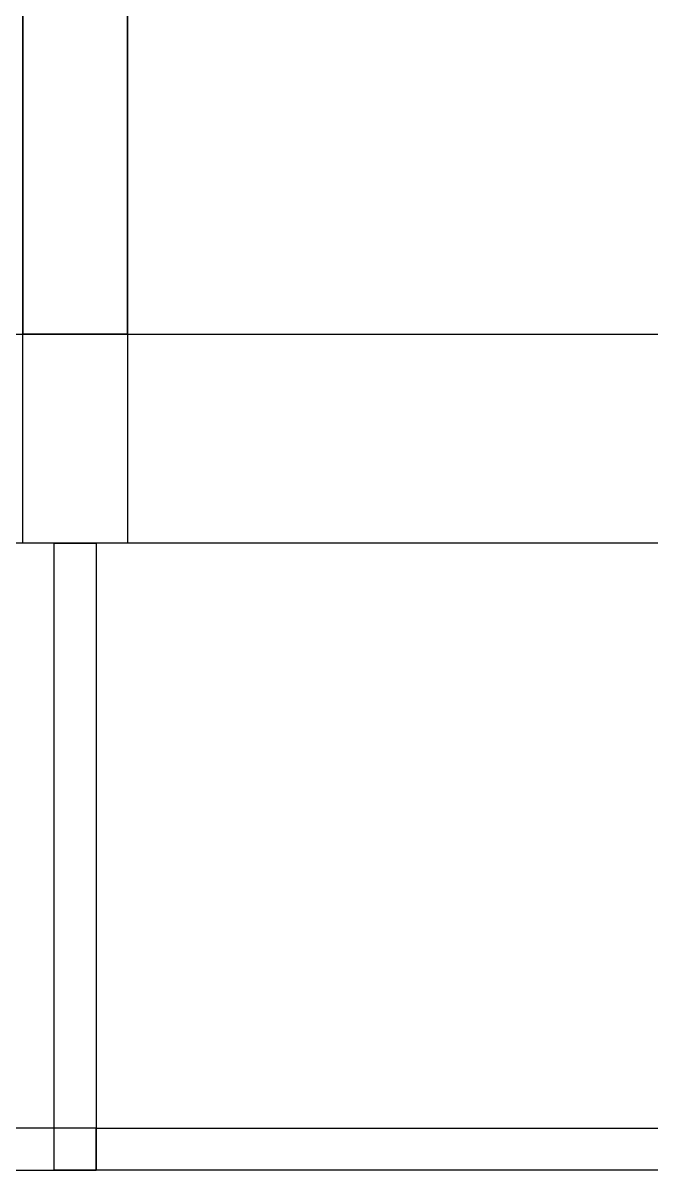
# Model space of a CAD drawing. Header units: millimetres. Extents: x 21366 to 66050, y 8191 to 52826.
# Drawn here: x 34875 to 36077, y 22276 to 24472 of the extents above; entities that cross this region are included whole.
import ezdxf

# ---------------------------------------------------------------- set-up
doc = ezdxf.new("R2010")
doc.units = ezdxf.units.MM
for name, color, linetype, lineweight in [('АР - Монолит', 56, 'Continuous', 30), ('АР - Наружная стена', 144, 'Continuous', 30), ('АР - Перегородки 80', 32, 'Continuous', 30)]:
    doc.layers.add(name, color=color, linetype=linetype, lineweight=lineweight)

# ---------------------------------------------------------------- blocks, each defined once
blk = doc.blocks.new('Квартира 1С 3500 тип 1')
at = {"layer": 'АР - Монолит'}
blk.add_lwpolyline([(0, -1900), (200, -1900), (200, -8150), (0, -8150)], close=True, dxfattribs=at)
at = {"layer": 'АР - Наружная стена'}
blk.add_lwpolyline([(0, -8550), (3900, -8550), (3900, -8150), (0, -8150)], close=True, dxfattribs=at)
at = {"layer": 'АР - Перегородки 80'}
for points in [[(60, -9750), (140, -9750), (140, -8550), (60, -8550)], [(60, -9670), (3900, -9670), (3900, -9750), (60, -9750)]]:
    blk.add_lwpolyline(points, close=True, dxfattribs=at)
blk = doc.blocks.new('Квартира 1К 6300 тип 27-3')
at = {"layer": 'АР - Монолит'}
blk.add_lwpolyline([(-6500, 0), (-6300, 0), (-6300, -6150), (-6500, -6150)], close=True, dxfattribs=at)
at = {"layer": 'АР - Наружная стена'}
blk.add_lwpolyline([(0, -6550), (-6500, -6550), (-6500, -6150), (0, -6150)], close=True, dxfattribs=at)
at = {"layer": 'АР - Перегородки 80'}
for points in [[(-6360, -6550), (-6360, -7750), (-6440, -7750), (-6440, -6550)], [(-3290, -7750), (-6360, -7750), (-6360, -7670), (-3290, -7670)]]:
    blk.add_lwpolyline(points, close=True, dxfattribs=at)
blk = doc.blocks.new('H_Section_3')
at = {"rotation": 56.96711930257281}
blk.add_blockref('Квартира 1К 6300 тип 27-3', (-1782.4, -17747.1, 0), dxfattribs=at)
at = {"xscale": -1, "rotation": 56.96711930257284}
blk.add_blockref('Квартира 1С 3500 тип 1', (-6893.4, -21938.5, 0), dxfattribs=at)

msp = doc.modelspace()

# ---------------------------------------------------------------- block references
at = {"rotation": 303.0328806974269}
msp.add_blockref('H_Section_3', (57225.5, 38206.1, 0), dxfattribs=at)

doc.saveas('drawing.dxf')
